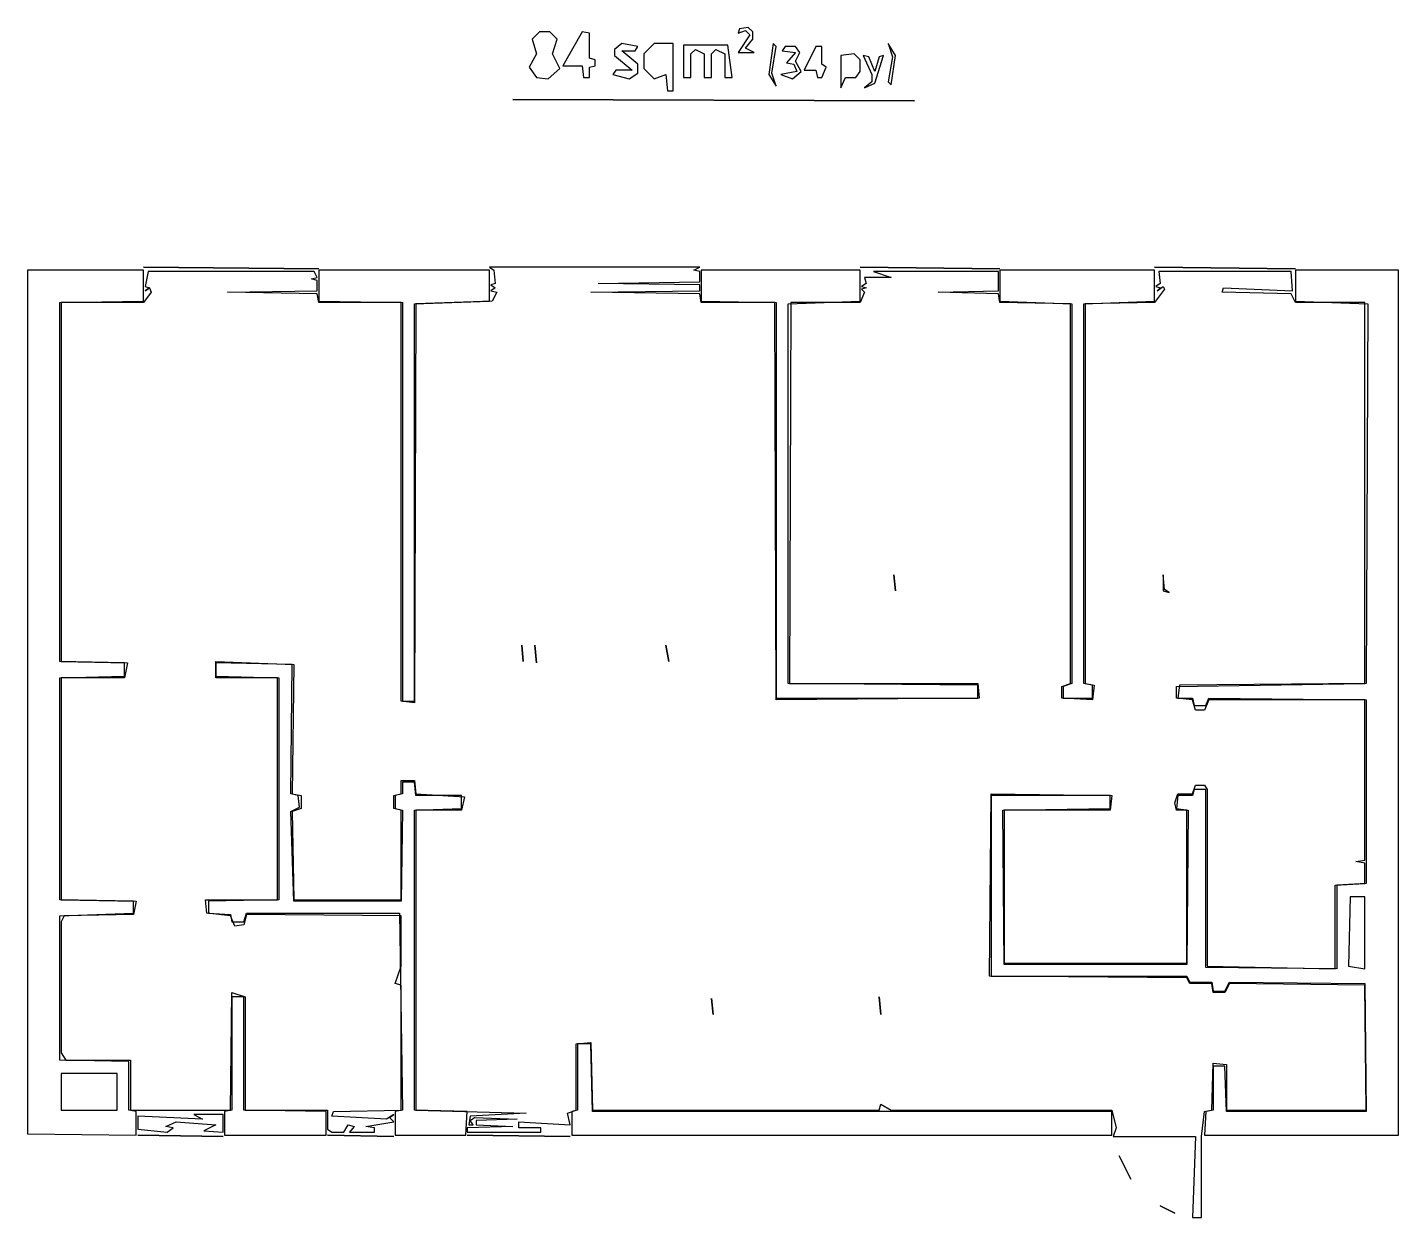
# Model space of a CAD drawing. Header units: metres. Extents: x 47 to 979, y 142 to 951.
import ezdxf

# ---------------------------------------------------------------- set-up
doc = ezdxf.new("R2010")
doc.units = ezdxf.units.M
doc.layers.add('A-FURN', color=2, linetype='Continuous')
doc.layers.add('A-WALL', color=1, linetype='Continuous')

msp = doc.modelspace()

# ---------------------------------------------------------------- linework, layer by layer
at = {"layer": 'A-FURN'}
for points in [[(531, 950), (530, 947), (535, 949), (538, 946), (530, 934), (541, 934), (535, 937), (540, 943), (540, 948), (537, 951), (531, 950)], [(395, 948), (390, 943), (393, 933), (388, 924), (393, 917), (401, 916), (409, 923), (404, 933), (407, 943), (402, 948), (395, 948)], [(424, 948), (411, 925), (424, 925), (425, 917), (429, 917), (429, 924), (433, 925), (433, 929), (429, 930), (429, 947), (424, 948)], [(451, 940), (446, 936), (446, 932), (458, 922), (447, 922), (445, 919), (456, 916), (462, 920), (462, 926), (451, 935), (460, 935), (462, 938), (451, 940)], [(473, 940), (466, 933), (466, 923), (473, 916), (481, 919), (482, 908), (486, 908), (486, 940), (473, 940)], [(493, 939), (493, 917), (498, 917), (498, 933), (501, 936), (507, 933), (507, 917), (512, 917), (512, 933), (515, 936), (521, 933), (521, 917), (526, 917), (523, 939), (493, 939)], [(554, 940), (551, 919), (556, 911), (553, 920), (556, 938), (554, 940)], [(562, 938), (560, 935), (569, 934), (563, 927), (568, 926), (570, 921), (559, 919), (567, 916), (573, 921), (569, 928), (572, 934), (569, 938), (562, 938)], [(583, 938), (575, 922), (583, 922), (584, 917), (587, 917), (590, 924), (587, 926), (587, 938), (583, 938)], [(609, 933), (600, 932), (600, 910), (603, 917), (610, 917), (613, 921), (613, 929), (609, 933)], [(629, 932), (626, 931), (623, 921), (619, 931), (615, 932), (621, 919), (621, 914), (616, 910), (623, 913), (629, 932)], [(632, 940), (635, 931), (632, 914), (634, 912), (637, 932), (632, 940)], [(377, 902), (650, 901), (377, 902)], [(70, 764), (70, 520), (115, 519), (113, 509), (70, 509), (70, 358), (121, 357), (119, 348), (72, 347), (70, 343), (70, 254), (73, 249), (117, 249), (117, 215), (185, 215), (186, 295), (195, 292), (195, 215), (251, 215), (251, 202), (254, 200), (262, 200), (265, 205), (269, 204), (266, 200), (283, 200), (283, 203), (277, 204), (296, 207), (293, 210), (296, 212), (291, 209), (254, 211), (255, 214), (301, 215), (301, 300), (297, 301), (301, 313), (301, 347), (196, 348), (194, 341), (188, 340), (185, 347), (169, 349), (168, 358), (217, 358), (217, 509), (175, 509), (175, 520), (228, 518), (227, 430), (233, 429), (233, 420), (227, 418), (228, 358), (301, 358), (301, 419), (296, 420), (296, 429), (301, 430), (301, 439), (310, 439), (311, 430), (344, 428), (342, 419), (311, 419), (311, 215), (386, 213), (348, 211), (347, 205), (350, 205), (348, 208), (351, 210), (380, 209), (352, 208), (352, 205), (377, 204), (346, 203), (346, 200), (396, 200), (396, 203), (381, 203), (381, 207), (416, 205), (414, 213), (420, 215), (420, 260), (430, 261), (431, 215), (626, 215), (627, 219), (634, 215), (784, 215), (787, 203), (785, 197), (841, 197), (839, 142), (845, 142), (845, 197), (847, 214), (852, 215), (853, 247), (862, 246), (862, 215), (957, 215), (956, 300), (864, 301), (861, 295), (853, 295), (852, 301), (837, 301), (835, 305), (701, 306), (702, 430), (784, 429), (783, 419), (711, 419), (711, 315), (835, 315), (835, 419), (828, 419), (827, 424), (829, 430), (839, 430), (841, 436), (847, 436), (849, 433), (849, 313), (936, 311), (936, 368), (956, 369), (956, 383), (950, 384), (956, 385), (956, 494), (850, 494), (847, 487), (841, 487), (839, 494), (828, 495), (828, 503), (956, 505), (956, 764), (909, 764), (906, 770), (859, 771), (860, 774), (907, 772), (906, 785), (816, 785), (817, 777), (814, 775), (817, 774), (815, 772), (819, 775), (820, 773), (813, 764), (766, 763), (766, 505), (772, 504), (771, 494), (750, 495), (750, 503), (756, 505), (756, 763), (708, 764), (707, 770), (666, 771), (707, 772), (707, 785), (622, 785), (634, 781), (616, 781), (617, 777), (614, 775), (617, 774), (614, 773), (616, 771), (613, 764), (566, 764), (565, 505), (693, 505), (694, 495), (556, 494), (555, 764), (505, 764), (504, 770), (430, 771), (504, 772), (504, 776), (435, 777), (504, 778), (504, 785), (500, 786), (504, 788), (361, 788), (364, 786), (365, 777), (362, 776), (365, 774), (362, 772), (366, 771), (363, 765), (311, 763), (310, 492), (301, 493), (301, 764), (245, 764), (244, 770), (183, 771), (244, 772), (244, 779), (240, 780), (244, 781), (242, 785), (129, 785), (127, 775), (130, 774), (127, 772), (130, 774), (131, 771), (126, 764), (70, 764)], [(126, 788), (245, 787), (126, 788)], [(613, 788), (708, 787), (613, 788)], [(813, 788), (909, 787), (813, 788)], [(946, 360), (945, 313), (956, 311), (956, 360), (946, 360)], [(70, 240), (70, 215), (108, 215), (108, 240), (70, 240)], [(180, 212), (160, 212), (166, 209), (122, 211), (122, 202), (142, 200), (146, 203), (141, 204), (148, 207), (175, 205), (167, 201), (180, 200), (180, 212)], [(122, 198), (180, 197), (122, 198)], [(251, 198), (296, 197), (251, 198)], [(346, 198), (416, 197), (346, 198)], [(789, 184), (797, 168), (789, 184)], [(817, 150), (827, 145), (817, 150)]]:
    msp.add_lwpolyline(points, dxfattribs=at)
at = {"layer": 'A-WALL'}
for points in [[(47, 786), (47, 199), (121, 198), (121, 214), (116, 215), (116, 248), (69, 249), (69, 347), (119, 349), (119, 357), (69, 358), (69, 509), (113, 510), (113, 519), (69, 520), (69, 764), (126, 765), (126, 786), (47, 786)], [(245, 786), (245, 765), (302, 764), (302, 493), (310, 493), (310, 763), (361, 765), (361, 786), (245, 786)], [(505, 786), (505, 765), (556, 764), (556, 495), (693, 495), (693, 504), (564, 505), (564, 763), (613, 765), (613, 786), (505, 786)], [(909, 786), (909, 765), (958, 763), (957, 505), (830, 504), (829, 495), (839, 495), (840, 490), (848, 490), (850, 495), (957, 494), (957, 369), (937, 368), (937, 311), (848, 312), (848, 433), (840, 433), (839, 429), (829, 429), (828, 420), (836, 419), (835, 314), (711, 314), (710, 419), (783, 420), (783, 429), (702, 429), (702, 306), (835, 306), (837, 302), (852, 302), (853, 296), (861, 296), (864, 302), (956, 301), (957, 214), (862, 214), (861, 245), (853, 245), (853, 215), (848, 214), (847, 198), (979, 198), (979, 786), (909, 786)], [(708, 786), (708, 765), (757, 763), (757, 505), (751, 503), (751, 495), (771, 495), (771, 504), (765, 505), (765, 763), (813, 765), (813, 786), (708, 786)], [(636, 579), (637, 568), (636, 579)], [(819, 579), (819, 568), (823, 567), (820, 569), (819, 579)], [(383, 531), (384, 520), (383, 531)], [(392, 531), (393, 519), (392, 531)], [(481, 531), (483, 520), (481, 531)], [(175, 519), (175, 510), (218, 509), (218, 358), (170, 357), (170, 349), (185, 348), (186, 343), (194, 343), (196, 349), (300, 349), (302, 215), (297, 214), (297, 198), (345, 198), (346, 214), (310, 215), (310, 419), (342, 420), (342, 429), (311, 429), (310, 438), (302, 438), (302, 430), (297, 429), (297, 420), (302, 419), (301, 357), (228, 357), (226, 418), (232, 421), (231, 429), (226, 430), (227, 518), (175, 519)], [(186, 292), (186, 215), (181, 214), (181, 198), (250, 198), (250, 214), (194, 215), (194, 292), (186, 292)], [(512, 291), (513, 280), (512, 291)], [(626, 292), (627, 280), (626, 292)], [(421, 260), (421, 215), (417, 214), (417, 198), (784, 198), (784, 214), (431, 214), (430, 260), (421, 260)]]:
    msp.add_lwpolyline(points, dxfattribs=at)

doc.saveas('drawing.dxf')
